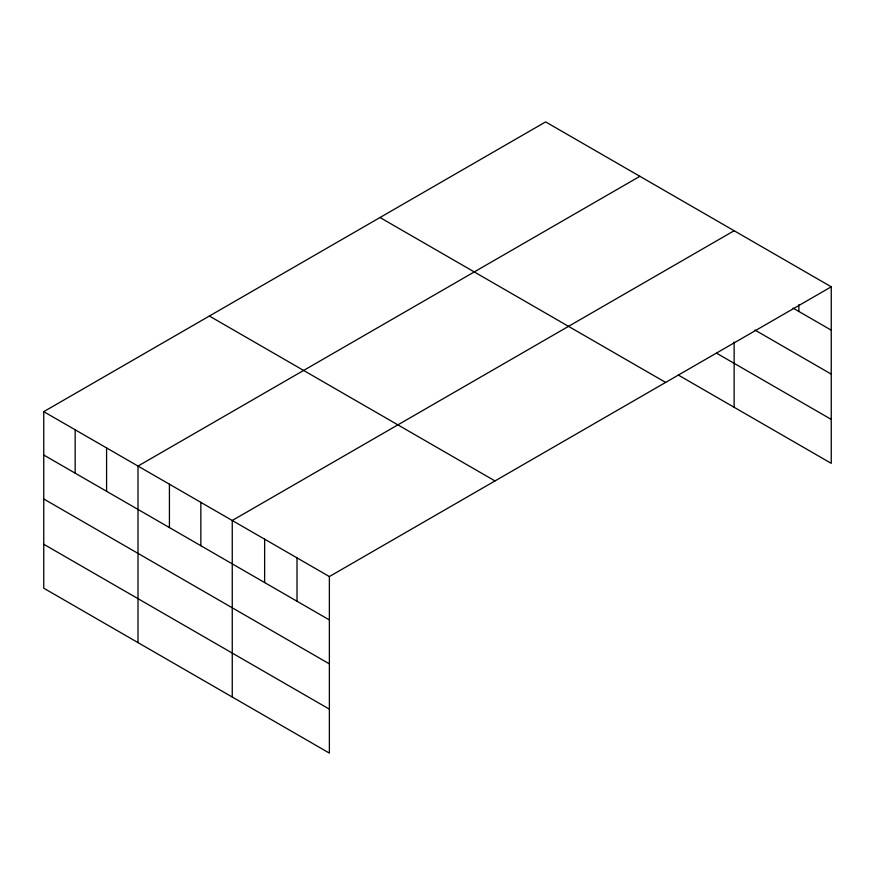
<?xml version="1.0" encoding="UTF-8"?>
<svg xmlns="http://www.w3.org/2000/svg" width="875" height="875" viewBox="0 0 875 875"><rect width="100%" height="100%" fill="white"/><g stroke="black" fill="none" stroke-linecap="round" stroke-linejoin="round"><path stroke-width="1.31" d="M831.25 286.803L545.628 121.898L43.75 411.655L43.75 588.197L329.372 753.102L329.372 576.559L831.25 286.803L831.25 463.345L678.278 375.036M639.877 176.312L138.009 466.069L138.009 642.622M734.136 230.738L232.258 520.483L232.258 697.036M793.1 308.142L831.25 330.17M754.95 330.061L831.25 374.117M716.68 353.259L831.25 419.398M380.002 217.514L665.634 382.419M209.366 316.028L494.998 480.933M43.75 411.655L329.372 576.559M43.75 455.022L329.372 619.927M43.75 498.969L329.372 663.873M43.75 544.25L329.372 709.155M798.875 304.708L798.875 311.478M734.136 342.027L734.136 407.28M297.008 557.867L297.008 601.234M264.633 539.175L264.633 582.542M200.845 502.348L200.845 545.716M169.422 484.214L169.422 527.581M106.586 447.934L106.586 491.302M75.173 429.789L75.173 473.156"/></g></svg>
